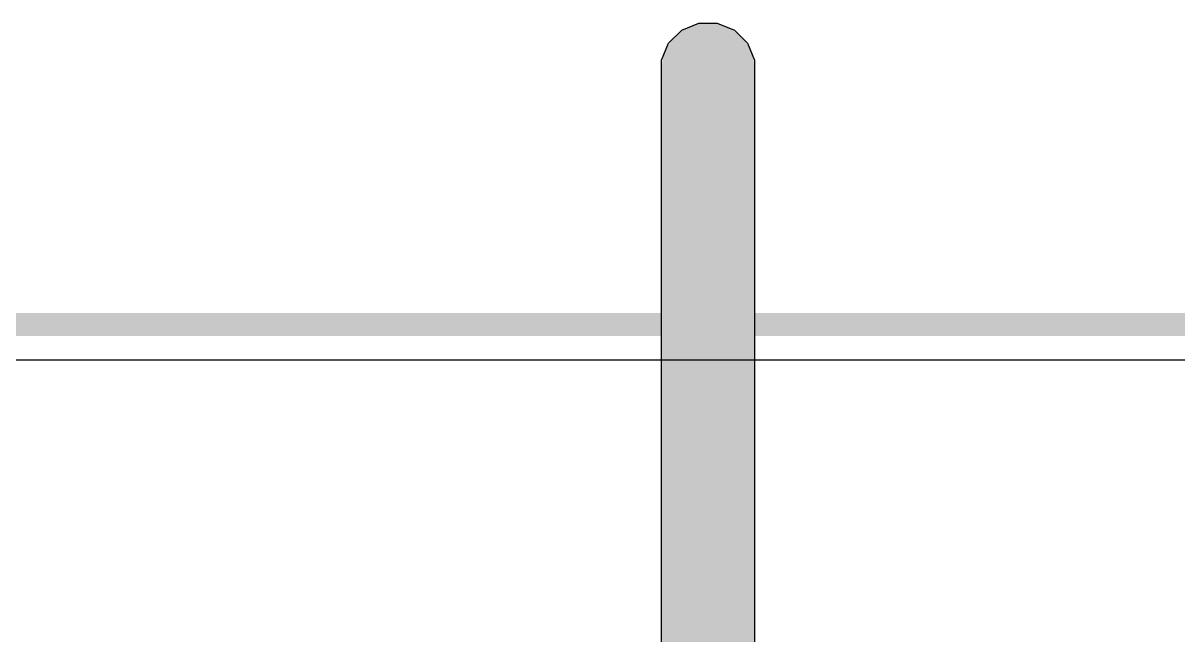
# Model space of a CAD drawing. Header units: inches. Extents: x -5 to 179, y -47 to 8.
# Drawn here: x 63.07 to 73.03, y -2.67 to 2.6 of the extents above; entities that cross this region are included whole.
import ezdxf

# ---------------------------------------------------------------- set-up
doc = ezdxf.new("R2010")
doc.units = ezdxf.units.IN
for name, color, linetype in [('Bottom Layer', 5, 'Continuous'), ('Keep-Out Layer', 6, 'Continuous'), ('Mechanical 1', 6, 'Continuous'), ('Top Layer', 1, 'Continuous'), ('Top Solder', 216, 'Continuous')]:
    doc.layers.add(name, color=color, linetype=linetype)

msp = doc.modelspace()

# ---------------------------------------------------------------- linework, layer by layer
at = {"layer": 'Bottom Layer'}
msp.add_line((26.7, -0.3033), (75.46, -0.3033), dxfattribs=at)
at = {"layer": 'Keep-Out Layer'}
msp.add_lwpolyline([(-0.0015, 0.0026, 0.2, 0.2, 0), (173.3321, 0.0026, 0.2, 0.2, 0)], format="xyseb", dxfattribs=at)
at = {"layer": 'Mechanical 1'}
msp.add_lwpolyline([(68.975, -7.65, 0.8, 0.8, 0), (68.975, 2.2, 0.8, 0.8, 0)], format="xyseb", dxfattribs=at)
msp.add_lwpolyline([(68.775, 2.2, 0.4, 0.4, 1), (69.175, 2.2, 0.4, 0.4, 1)], format="xyseb", close=True, dxfattribs=at)
at = {"layer": 'Top Layer'}
msp.add_line((0.3044, -0.3033), (173.0262, -0.3033), dxfattribs=at)
at = {"layer": 'Top Solder'}
for p, q in [((68.7482, 2.5394), (68.8954, 2.6004)), ((68.8954, 2.6004), (69.0546, 2.6004)), ((69.0546, 2.6004), (69.2018, 2.5394)), ((68.6356, 2.4268), (68.7482, 2.5394)), ((69.2018, 2.5394), (69.3144, 2.4268)), ((68.5746, 2.2796), (68.6356, 2.4268)), ((69.3144, 2.4268), (69.3754, 2.2796)), ((68.5746, 2.2), (68.5746, 2.2796)), ((68.5746, -4.1642), (68.5746, 2.2)), ((69.3754, 2.2796), (69.3754, 2.2)), ((69.3754, 2.2), (69.3754, -4.1642))]:
    msp.add_line(p, q, dxfattribs=at)

doc.saveas('drawing.dxf')
